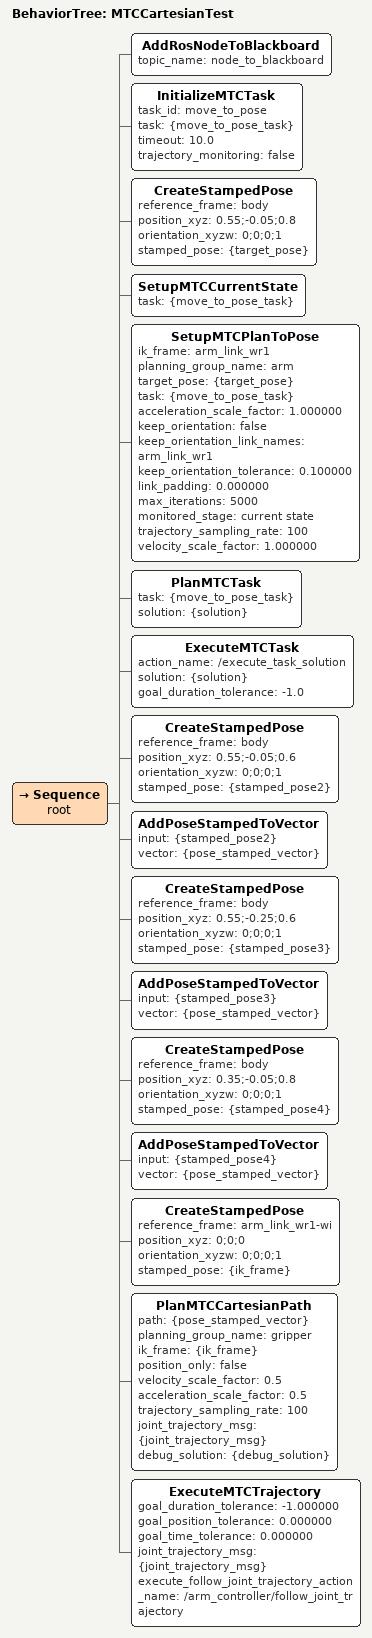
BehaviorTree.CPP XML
<root BTCPP_format="4" >
     <BehaviorTree ID="MTCCartesianTest">
        <Sequence name="root">
          <AddRosNodeToBlackboard topic_name="node_to_blackboard"/>
          <InitializeMTCTask        task_id="move_to_pose" task="{move_to_pose_task}" timeout="10.0" trajectory_monitoring="false"/>
          <CreateStampedPose          reference_frame="body" position_xyz="0.55;-0.05;0.8" orientation_xyzw="0;0;0;1" stamped_pose="{target_pose}"/>
          <SetupMTCCurrentState task="{move_to_pose_task}"/>
          <SetupMTCPlanToPose
            ik_frame="arm_link_wr1"
            planning_group_name="arm"
            target_pose="{target_pose}"
            task="{move_to_pose_task}"
            acceleration_scale_factor="1.000000"
            keep_orientation="false"
            keep_orientation_link_names="arm_link_wr1"
            keep_orientation_tolerance="0.100000"
            link_padding="0.000000"
            max_iterations="5000"
            monitored_stage="current state"
            trajectory_sampling_rate="100"
            velocity_scale_factor="1.000000"
          />
          <PlanMTCTask task="{move_to_pose_task}" solution="{solution}"/>
          <ExecuteMTCTask action_name="/execute_task_solution" solution="{solution}" goal_duration_tolerance="-1.0"/>
          <CreateStampedPose          reference_frame="body" position_xyz="0.55;-0.05;0.6" orientation_xyzw="0;0;0;1" stamped_pose="{stamped_pose2}"/>
          <AddPoseStampedToVector     input="{stamped_pose2}" vector="{pose_stamped_vector}"/>
          <CreateStampedPose          reference_frame="body" position_xyz="0.55;-0.25;0.6" orientation_xyzw="0;0;0;1" stamped_pose="{stamped_pose3}"/>
          <AddPoseStampedToVector     input="{stamped_pose3}" vector="{pose_stamped_vector}"/>
          <CreateStampedPose          reference_frame="body" position_xyz="0.35;-0.05;0.8" orientation_xyzw="0;0;0;1" stamped_pose="{stamped_pose4}"/>
          <AddPoseStampedToVector     input="{stamped_pose4}" vector="{pose_stamped_vector}"/>
          <CreateStampedPose          reference_frame="arm_link_wr1-wi" position_xyz="0;0;0" orientation_xyzw="0;0;0;1" stamped_pose="{ik_frame}"/>
          <PlanMTCCartesianPath
            path="{pose_stamped_vector}"
            planning_group_name="gripper"
            ik_frame="{ik_frame}"
            position_only="false"
            velocity_scale_factor="0.5"
            acceleration_scale_factor="0.5"
            trajectory_sampling_rate="100"
            joint_trajectory_msg="{joint_trajectory_msg}"
            debug_solution="{debug_solution}"
          />
          <ExecuteMTCTrajectory
            goal_duration_tolerance="-1.000000"
            goal_position_tolerance="0.000000"
            goal_time_tolerance="0.000000"
            joint_trajectory_msg="{joint_trajectory_msg}"
            execute_follow_joint_trajectory_action_name="/arm_controller/follow_joint_trajectory"
          />
        </Sequence>
     </BehaviorTree>
 </root>
